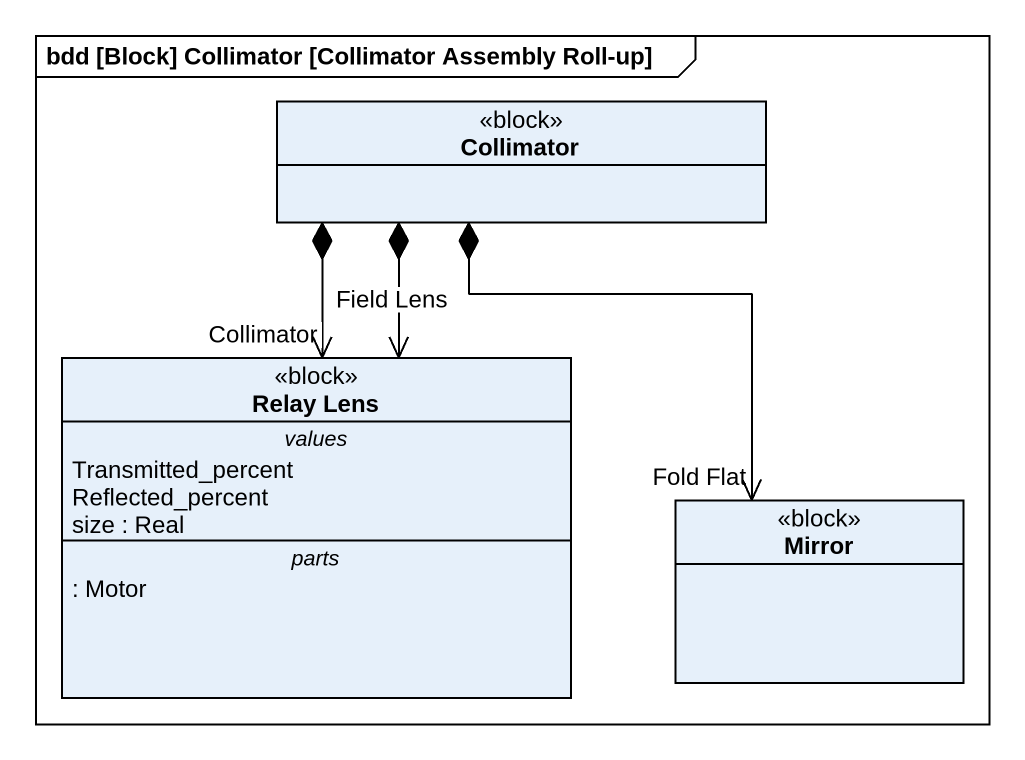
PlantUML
@startuml
mainframe bdd [Block] Collimator [Collimator Assembly Roll-up]
hide circle
hide empty members
class Collimator <<block>>
class "Relay Lens" as Relay_Lens <<block>> {
  -- values --
  Transmitted_percent
  Reflected_percent
  size : Real
  -- parts --
  : Motor
}
class Mirror <<block>>
Collimator *--> "Collimator" Relay_Lens
Collimator *--> "Field Lens" Relay_Lens
Collimator *--> "Fold Flat" Mirror
@enduml
